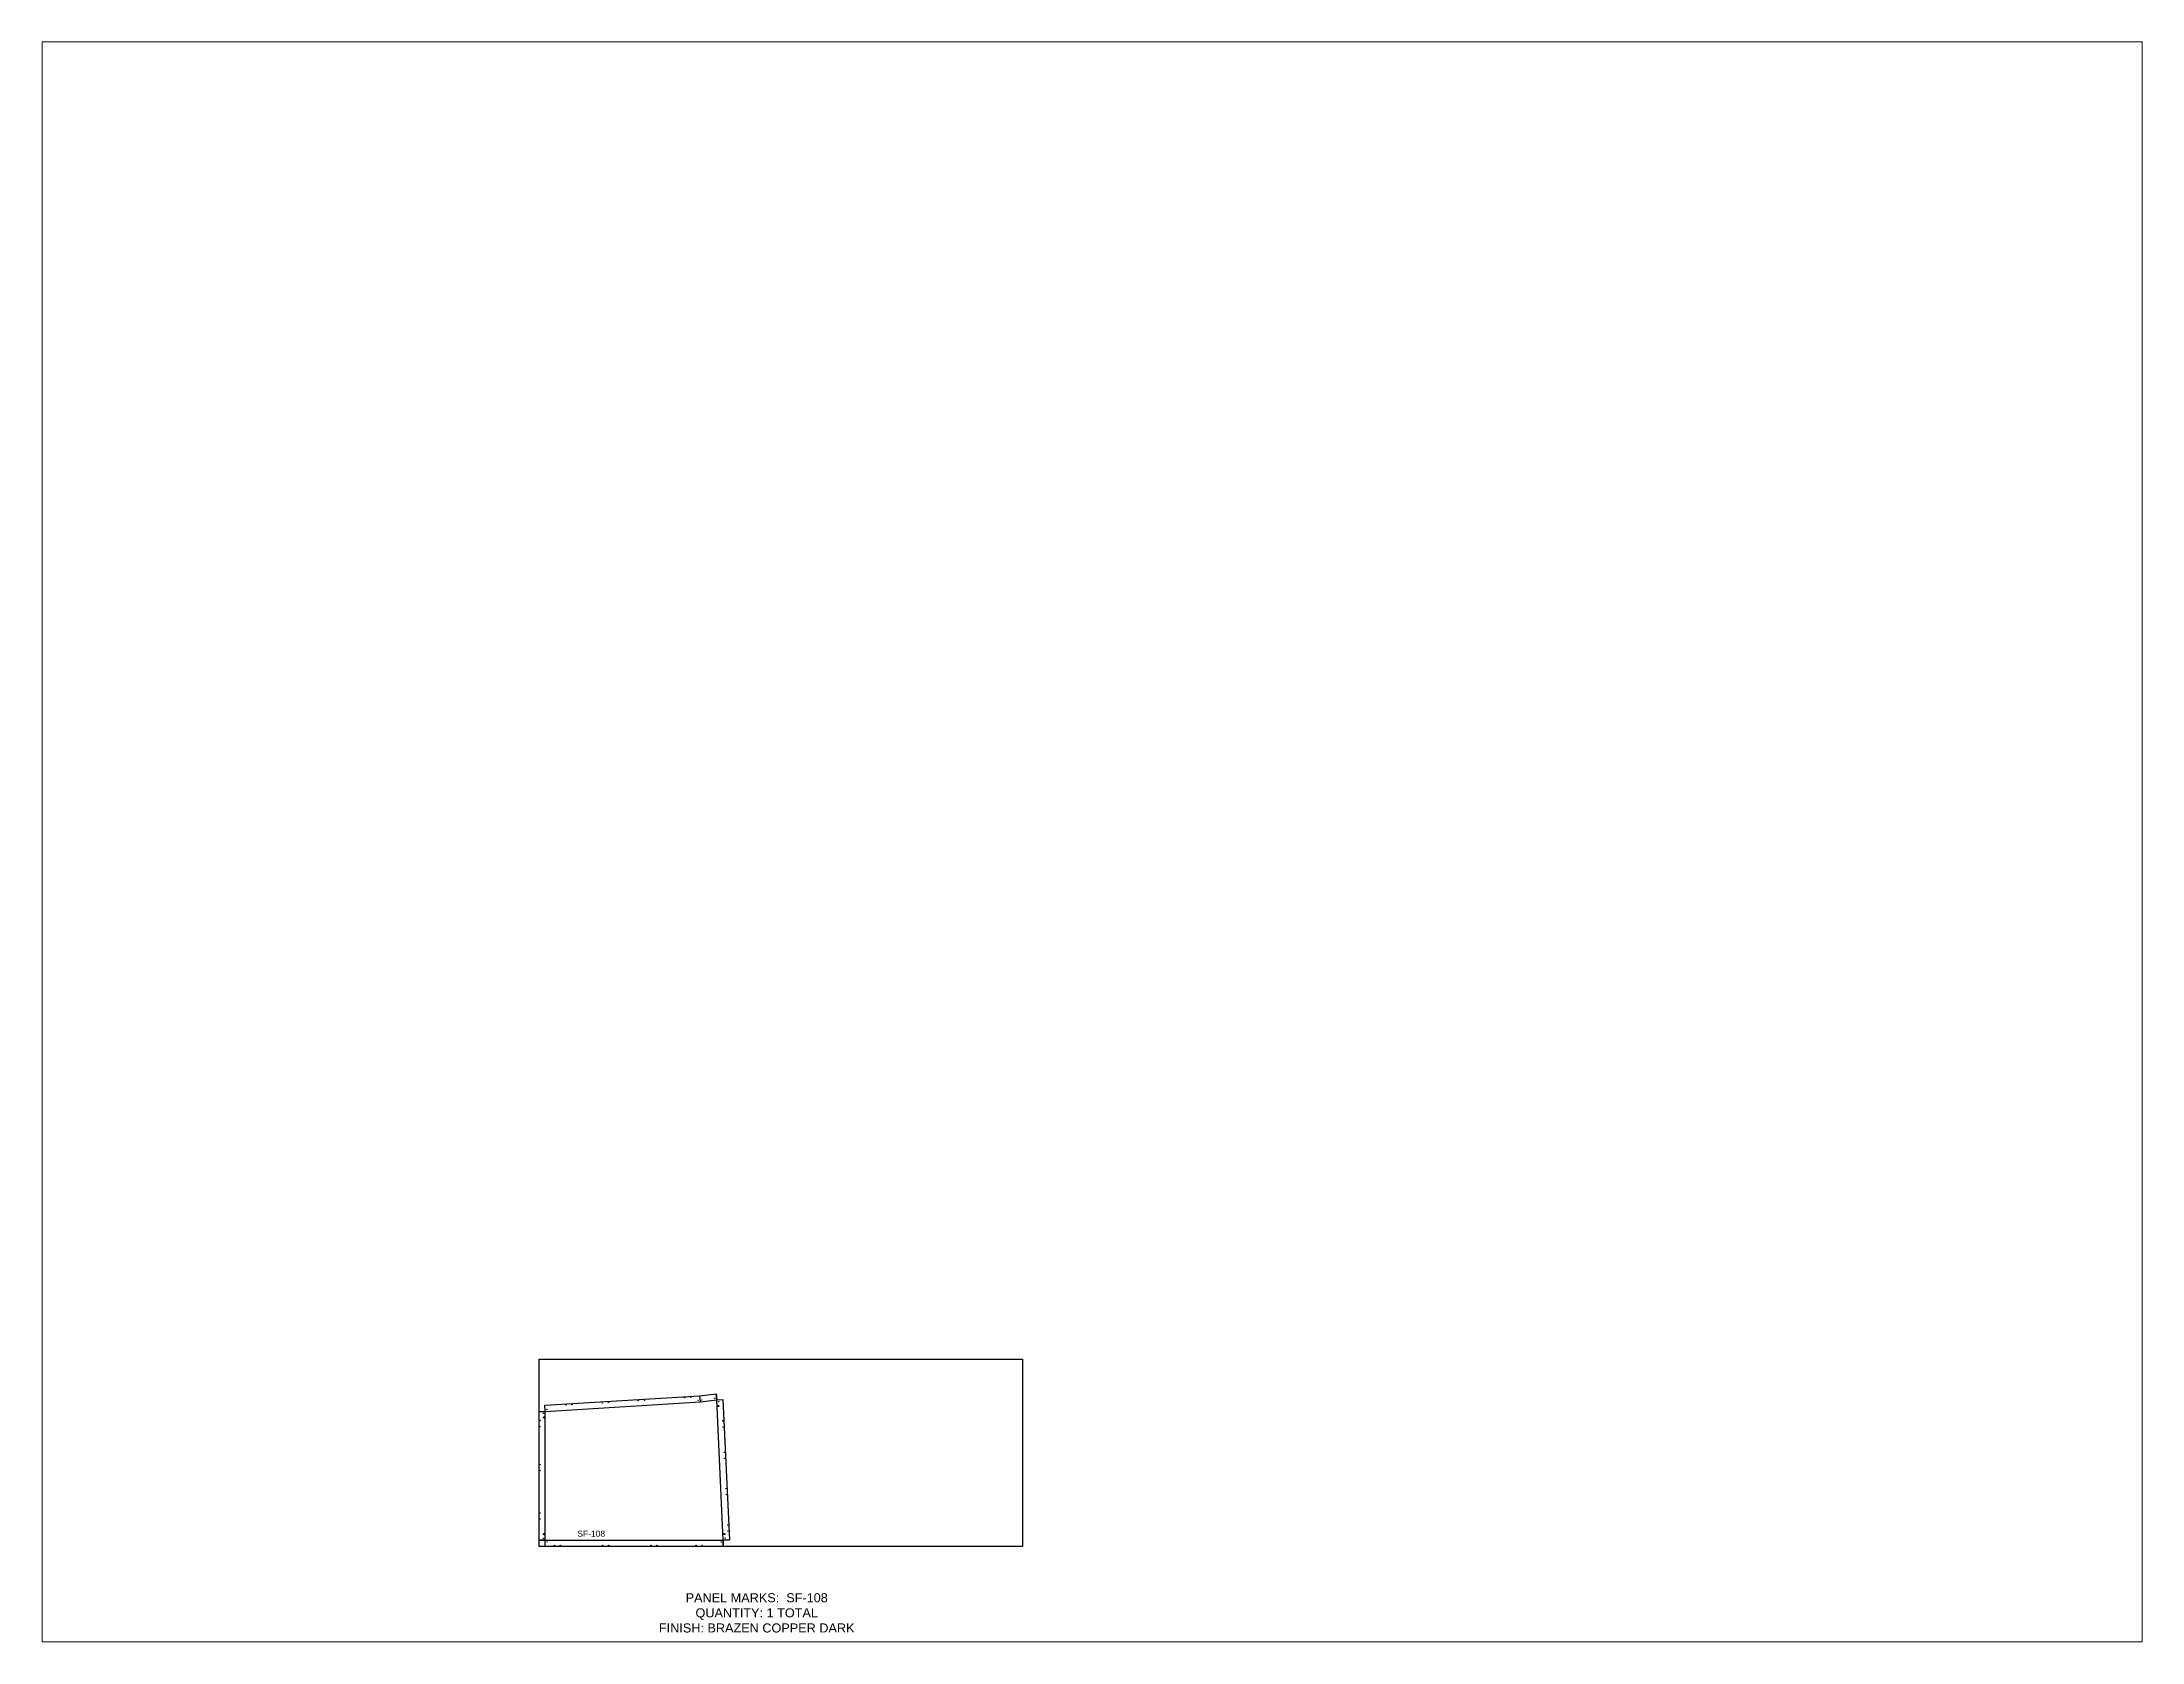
# Paper-space layout 'Layout1' of a CAD drawing. Header units: inches. Extents: x 1.05 to 9.45, y 0.8 to 7.2.
# The model-space entities are those that its viewports show. They can reach past a viewport. Long polylines and large blocks are cut down to what shows.
import ezdxf

# ---------------------------------------------------------------- set-up
doc = ezdxf.new("R2010")
doc.units = ezdxf.units.IN
doc.header["$MEASUREMENT"] = 0
doc.linetypes.add('HIDDEN', pattern=[0.375, 0.25, -0.125])
doc.linetypes.add('PHANTOM', pattern=[2.5, 1.25, -0.25, 0.25, -0.25, 0.25, -0.25])
for name, color, linetype in [('CUT', 7, 'Continuous'), ('DIMS', 1, 'Continuous'), ('HOLES', 6, 'Continuous'), ('RELIEF', 82, 'Continuous'), ('ROUT', 1, 'HIDDEN'), ('SHEET', 5, 'PHANTOM'), ('TEXT', 2, 'PHANTOM'), ('WEEPS', 3, 'HIDDEN')]:
    doc.layers.add(name, color=color, linetype=linetype)
doc.styles.get("Standard").update_dxf_attribs({"font": 'arial.ttf'})

msp = doc.modelspace()

# ---------------------------------------------------------------- linework, layer by layer
at = {"layer": 'CUT', "ltscale": 0.25}
msp.add_lwpolyline([(2.06, 0), (2.06, 2.06), (0, 2.06), (0, 44.67), (2.06, 44.67), (1.94, 46.73), (53.15, 49.86), (58.58, 50.52), (58.82, 48.47), (60.88, 48.57), (63.06, 2.16), (61, 2.06), (61, 0)], close=True, dxfattribs=at)
at = {"layer": 'HOLES', "ltscale": 0.25}
for centre in [(48.24, 49.19), (50.24, 49.31), (58.13, 49.02), (0.37, 41.67), (1.44, 44.05), (2.65, 45.33), (8.95, 46.78), (10.95, 46.9), (20.92, 47.51), (22.92, 47.64), (32.9, 48.25), (34.9, 48.37), (52.66, 48.39), (53.9, 48.5), (59.48, 47.88), (0.37, 39.67), (60.84, 41.56), (60.93, 39.56), (61.33, 31.11), (61.42, 29.11), (0.37, 27.06), (0.37, 25.06), (61.89, 19.12), (61.98, 17.12), (0.37, 11.07), (0.37, 9.07), (62.45, 7.14), (1.44, 2.69), (2.69, 1.44), (5.07, 0.37), (7.07, 0.37), (21.07, 0.37), (23.07, 0.37), (37.07, 0.37), (39.07, 0.37), (51.99, 0.37), (53.99, 0.37), (60.37, 1.44), (61.59, 2.72), (62.54, 5.14)]:
    msp.add_circle(centre, 0.0625, dxfattribs=at)
at = {"layer": 'RELIEF'}
msp.add_line((53.15, 49.86), (53.33, 47.93), dxfattribs=at)
at = {"layer": 'ROUT', "ltscale": 0.25}
for points in [[(61, 0), (61, 2.06), (58.82, 48.47), (58.58, 50.52)], [(0, 44.67), (2.06, 44.67), (53.34, 47.81), (58.82, 48.47), (60.88, 48.57)], [(2.06, 0), (2.06, 2.06), (2.06, 44.67), (1.94, 46.73)], [(0, 2.06), (61, 2.06), (63.06, 2.16)]]:
    msp.add_lwpolyline(points, dxfattribs=at)
at = {"layer": 'SHEET'}
msp.add_lwpolyline([(0, 62), (160, 62), (160, 0), (0, 0)], close=True, dxfattribs=at)
at = {"layer": 'WEEPS', "ltscale": 0.25}
for centre in [(1.66, 42.67), (59.33, 46.49), (1.66, 4.06), (61.31, 4.08)]:
    msp.add_circle(centre, 0.188, dxfattribs=at)

# ---------------------------------------------------------------- texts
at = {"layer": 'DIMS', "ltscale": 0.25, "insert": (17.28, 3.19), "char_height": 2, "attachment_point": 8}
msp.add_mtext_dynamic_manual_height_columns('SF-108', width=3.0859, gutter_width=10, heights=[2.07], dxfattribs=at)
at = {"layer": 'TEXT', "insert": (72.05, -22.01), "char_height": 3, "attachment_point": 5}
msp.add_mtext_dynamic_manual_height_columns('PANEL MARKS:  SF-108\\PQUANTITY: 1 TOTAL\\PFINISH: BRAZEN COPPER DARK', width=199.7409, gutter_width=1, heights=[0], dxfattribs=at)

psp = doc.layouts.get("Layout1")

# ---------------------------------------------------------------- viewports
at = {"layer": 'CUT'}
psp.add_viewport(center=(5.25, 4), size=(8.4, 6.4), view_center_point=(183.0157, 233.1318), view_height=529.538938, dxfattribs=at)

doc.saveas('drawing.dxf')
